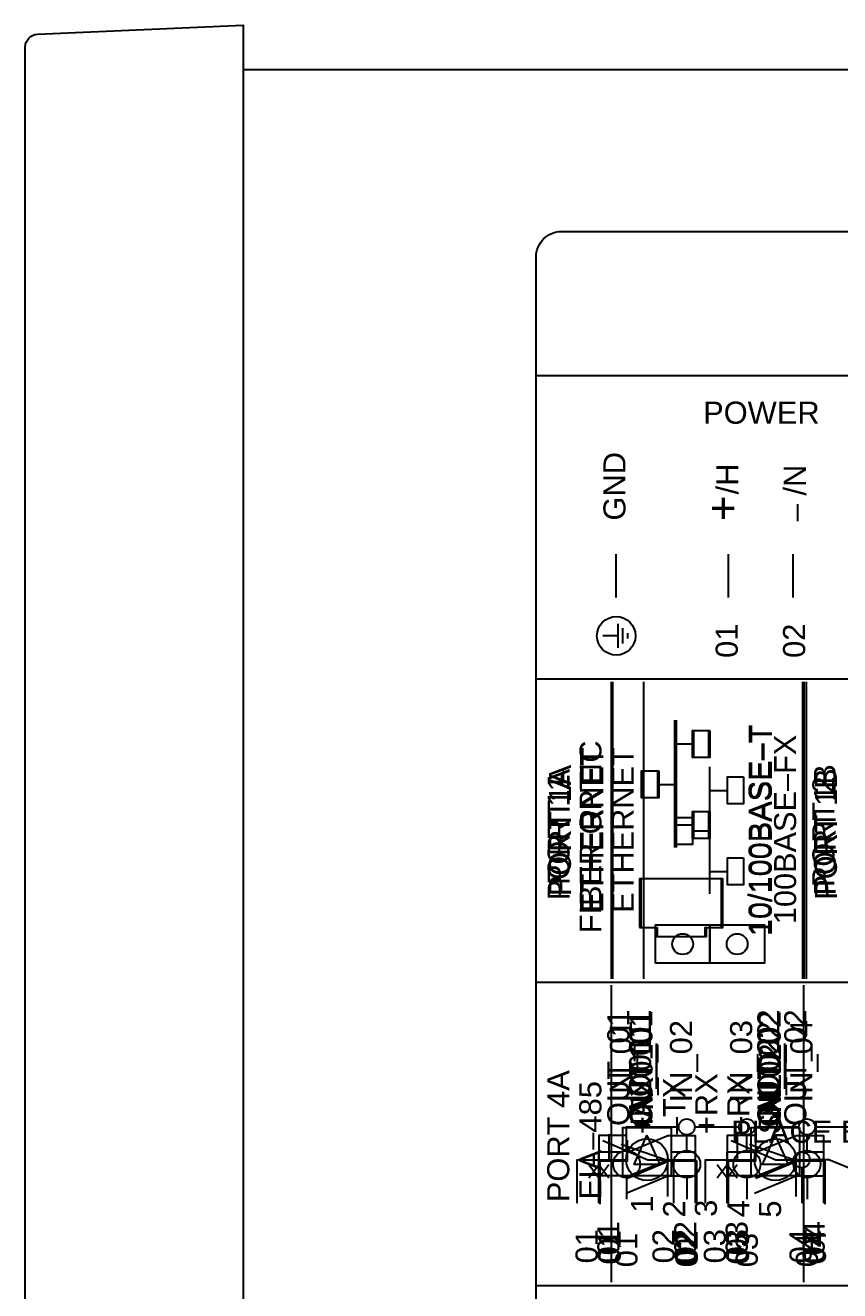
# Model space of a CAD drawing. Extents: x 0.3 to 23.7, y 0.2 to 17.5.
# Drawn here: x 8.92 to 11.459, y 5.048 to 8.99 of the extents above; entities that cross this region are included whole.
import ezdxf

# ---------------------------------------------------------------- set-up
doc = ezdxf.new("R2010")
doc.units = 0
doc.header["$MEASUREMENT"] = 0
for name, color, linetype in [('1_02__01___1__10-100BASE-T', 7, 'CONTINUOUS'), ('1_03__04___1__100BASE-FX_L', 7, 'CONTINUOUS'), ('1_04__06___2__10-100BASE-T', 7, 'CONTINUOUS'), ('1_05__08___2__100BASE-FX_L', 7, 'CONTINUOUS'), ('1_06__10__IRIG_CONNECTOR__', 7, 'CONTINUOUS'), ('1_07__11___1__10-100BASE-T', 7, 'CONTINUOUS'), ('1_08__14___1__100BASE-FX_L', 7, 'CONTINUOUS'), ('1_09__16___2__10-100BASE-T', 7, 'CONTINUOUS'), ('1_10__18___2__100BASE-FX_L', 7, 'CONTINUOUS'), ('2_01__0-__EMPTY', 7, 'CONTINUOUS'), ('2_02__A-__SERIAL_COMMUNICA', 7, 'CONTINUOUS'), ('2_03__1-___4__DI_-__4__DO_', 7, 'CONTINUOUS'), ('2_04__B-___4__DI_-__4__DO_', 7, 'CONTINUOUS'), ('2_05__C-___4__DI_-__3__DO_', 7, 'CONTINUOUS'), ('2_06__2X___8__DO__STANDARD', 7, 'CONTINUOUS'), ('2_07__2A___8__DO__STANDARD', 7, 'CONTINUOUS'), ('2_08__2B___8__DO__STANDARD', 7, 'CONTINUOUS'), ('2_09__2C___8__DO__STANDARD', 7, 'CONTINUOUS'), ('2_10__3-___8__DI', 7, 'CONTINUOUS'), ('2_11__5-___8__AI', 7, 'CONTINUOUS'), ('2_12__6-___4__AI_-__4__AO_', 7, 'CONTINUOUS'), ('2_13__D-___14__DI', 7, 'CONTINUOUS'), ('7_00_____DWG', 7, 'CONTINUOUS')]:
    doc.layers.add(name, color=color, linetype=linetype)
doc.styles.add('ARIAL', font='arial.ttf')

msp = doc.modelspace()

# ---------------------------------------------------------------- linework, layer by layer
at = {"layer": '1_02__01___1__10-100BASE-T'}
for points in [[(10.7468, 6.0197), (10.7468, 6.9447)], [(11.3435, 6.0197), (11.3435, 6.9447)], [(10.945, 6.4291), (10.945, 6.626), (10.945, 6.8253)], [(11.0493, 6.7937), (11.0493, 6.7098), (10.9994, 6.7098), (10.9994, 6.7937), (11.0493, 6.7937)], [(10.945, 6.7518), (10.9966, 6.7518)], [(10.8907, 6.6675), (10.8907, 6.5835), (10.8408, 6.5835), (10.8408, 6.6675), (10.8907, 6.6675)], [(10.8935, 6.6255), (10.945, 6.6255)], [(11.0493, 6.5413), (11.0493, 6.4573), (10.9994, 6.4573), (10.9994, 6.5413), (11.0493, 6.5413)], [(10.945, 6.4993), (10.9966, 6.4993)], [(10.8344, 6.1795), (10.8856, 6.1795), (10.8856, 6.1519), (11.039, 6.1519), (11.039, 6.1795), (11.0902, 6.1795), (11.0902, 6.3311), (10.8344, 6.3311), (10.8344, 6.1795)]]:
    msp.add_lwpolyline(points, dxfattribs=at)
at = {"layer": '1_03__04___1__100BASE-FX_L'}
for points in [[(10.8477, 6.0197), (10.8477, 6.9447)], [(11.3554, 6.0197), (11.3554, 6.9447)], [(11.0539, 6.2841), (11.0539, 6.4811), (11.0539, 6.6804)], [(11.1582, 6.6488), (11.1582, 6.5648), (11.1083, 6.5648), (11.1083, 6.6488), (11.1582, 6.6488)], [(11.0539, 6.6068), (11.1055, 6.6068)], [(10.9996, 6.5226), (10.9996, 6.4386), (10.9497, 6.4386), (10.9497, 6.5226), (10.9996, 6.5226)], [(11.0024, 6.4806), (11.0539, 6.4806)], [(11.1582, 6.3964), (11.1582, 6.3123), (11.1083, 6.3123), (11.1083, 6.3964), (11.1582, 6.3964)], [(11.0539, 6.3544), (11.1055, 6.3544)], [(10.884, 6.0686), (10.884, 6.1876), (11.2239, 6.1876), (11.2239, 6.0686), (10.884, 6.0686)], [(11.054, 6.0686), (11.054, 6.1876)], [(11.054, 6.1876), (11.054, 6.0686)]]:
    msp.add_lwpolyline(points, dxfattribs=at)
for centre in [(10.969, 6.128), (11.139, 6.128)]:
    msp.add_circle(centre, 0.0325, dxfattribs=at)
at = {"layer": '1_04__06___2__10-100BASE-T'}
for points in [[(10.751, 6.0197), (10.751, 6.9447)], [(11.3478, 6.0197), (11.3478, 6.9447)], [(11.3478, 6.0197), (11.3478, 6.9447)], [(10.9493, 6.4291), (10.9493, 6.626), (10.9493, 6.8253)], [(11.0536, 6.7937), (11.0536, 6.7098), (11.0037, 6.7098), (11.0037, 6.7937), (11.0536, 6.7937)], [(10.9493, 6.7518), (11.0009, 6.7518)], [(10.895, 6.6675), (10.895, 6.5835), (10.8451, 6.5835), (10.8451, 6.6675), (10.895, 6.6675)], [(10.8978, 6.6255), (10.9493, 6.6255)], [(11.0536, 6.5413), (11.0536, 6.4573), (11.0037, 6.4573), (11.0037, 6.5413), (11.0536, 6.5413)], [(10.9493, 6.4993), (11.0009, 6.4993)], [(10.8387, 6.1795), (10.8898, 6.1795), (10.8898, 6.1519), (11.0433, 6.1519), (11.0433, 6.1795), (11.0945, 6.1795), (11.0945, 6.3311), (10.8387, 6.3311), (10.8387, 6.1795)]]:
    msp.add_lwpolyline(points, dxfattribs=at)
at = {"layer": '1_05__08___2__100BASE-FX_L'}
for points in [[(10.8477, 6.0197), (10.8477, 6.9447)], [(11.3554, 6.0197), (11.3554, 6.9447)], [(11.0539, 6.2841), (11.0539, 6.4811), (11.0539, 6.6804)], [(11.1582, 6.6488), (11.1582, 6.5648), (11.1083, 6.5648), (11.1083, 6.6488), (11.1582, 6.6488)], [(11.0539, 6.6068), (11.1055, 6.6068)], [(10.9996, 6.5226), (10.9996, 6.4386), (10.9497, 6.4386), (10.9497, 6.5226), (10.9996, 6.5226)], [(11.0024, 6.4806), (11.0539, 6.4806)], [(11.1582, 6.3964), (11.1582, 6.3123), (11.1083, 6.3123), (11.1083, 6.3964), (11.1582, 6.3964)], [(11.0539, 6.3544), (11.1055, 6.3544)], [(10.884, 6.0686), (10.884, 6.1876), (11.2239, 6.1876), (11.2239, 6.0686), (10.884, 6.0686)], [(11.054, 6.0686), (11.054, 6.1876)], [(11.054, 6.1876), (11.054, 6.0686)]]:
    msp.add_lwpolyline(points, dxfattribs=at)
for centre in [(10.969, 6.128), (11.139, 6.128)]:
    msp.add_circle(centre, 0.0325, dxfattribs=at)
at = {"layer": '1_06__10__IRIG_CONNECTOR__'}
msp.add_lwpolyline([(11.3435, 6.0197), (11.3435, 6.9447)], dxfattribs=at)
at = {"layer": '1_07__11___1__10-100BASE-T'}
for points in [[(10.7468, 6.0197), (10.7468, 6.9447)], [(11.3435, 6.0197), (11.3435, 6.9447)], [(10.945, 6.4291), (10.945, 6.626), (10.945, 6.8253)], [(11.0493, 6.7937), (11.0493, 6.7098), (10.9994, 6.7098), (10.9994, 6.7937), (11.0493, 6.7937)], [(10.945, 6.7518), (10.9966, 6.7518)], [(10.8907, 6.6675), (10.8907, 6.5835), (10.8408, 6.5835), (10.8408, 6.6675), (10.8907, 6.6675)], [(10.8935, 6.6255), (10.945, 6.6255)], [(11.0493, 6.5413), (11.0493, 6.4573), (10.9994, 6.4573), (10.9994, 6.5413), (11.0493, 6.5413)], [(10.945, 6.4993), (10.9966, 6.4993)], [(10.8344, 6.1795), (10.8856, 6.1795), (10.8856, 6.1519), (11.039, 6.1519), (11.039, 6.1795), (11.0902, 6.1795), (11.0902, 6.3311), (10.8344, 6.3311), (10.8344, 6.1795)]]:
    msp.add_lwpolyline(points, dxfattribs=at)
at = {"layer": '1_08__14___1__100BASE-FX_L'}
for points in [[(10.8477, 6.0197), (10.8477, 6.9447)], [(11.3554, 6.0197), (11.3554, 6.9447)], [(11.0539, 6.2841), (11.0539, 6.4811), (11.0539, 6.6804)], [(11.1582, 6.6488), (11.1582, 6.5648), (11.1083, 6.5648), (11.1083, 6.6488), (11.1582, 6.6488)], [(11.0539, 6.6068), (11.1055, 6.6068)], [(10.9996, 6.5226), (10.9996, 6.4386), (10.9497, 6.4386), (10.9497, 6.5226), (10.9996, 6.5226)], [(11.0024, 6.4806), (11.0539, 6.4806)], [(11.1582, 6.3964), (11.1582, 6.3123), (11.1083, 6.3123), (11.1083, 6.3964), (11.1582, 6.3964)], [(11.0539, 6.3544), (11.1055, 6.3544)], [(10.884, 6.0686), (10.884, 6.1876), (11.2239, 6.1876), (11.2239, 6.0686), (10.884, 6.0686)], [(11.054, 6.0686), (11.054, 6.1876)], [(11.054, 6.1876), (11.054, 6.0686)]]:
    msp.add_lwpolyline(points, dxfattribs=at)
for centre in [(10.969, 6.128), (11.139, 6.128)]:
    msp.add_circle(centre, 0.0325, dxfattribs=at)
at = {"layer": '1_09__16___2__10-100BASE-T'}
for points in [[(10.751, 6.0197), (10.751, 6.9447)], [(11.3478, 6.0197), (11.3478, 6.9447)], [(11.3478, 6.0197), (11.3478, 6.9447)], [(10.9493, 6.4291), (10.9493, 6.626), (10.9493, 6.8253)], [(11.0536, 6.7937), (11.0536, 6.7098), (11.0037, 6.7098), (11.0037, 6.7937), (11.0536, 6.7937)], [(10.9493, 6.7518), (11.0009, 6.7518)], [(10.895, 6.6675), (10.895, 6.5835), (10.8451, 6.5835), (10.8451, 6.6675), (10.895, 6.6675)], [(10.8978, 6.6255), (10.9493, 6.6255)], [(11.0536, 6.5413), (11.0536, 6.4573), (11.0037, 6.4573), (11.0037, 6.5413), (11.0536, 6.5413)], [(10.9493, 6.4993), (11.0009, 6.4993)], [(10.8387, 6.1795), (10.8898, 6.1795), (10.8898, 6.1519), (11.0433, 6.1519), (11.0433, 6.1795), (11.0945, 6.1795), (11.0945, 6.3311), (10.8387, 6.3311), (10.8387, 6.1795)]]:
    msp.add_lwpolyline(points, dxfattribs=at)
at = {"layer": '1_10__18___2__100BASE-FX_L'}
for points in [[(10.8477, 6.0197), (10.8477, 6.9447)], [(11.3554, 6.0197), (11.3554, 6.9447)], [(11.0539, 6.2841), (11.0539, 6.4811), (11.0539, 6.6804)], [(11.1582, 6.6488), (11.1582, 6.5648), (11.1083, 6.5648), (11.1083, 6.6488), (11.1582, 6.6488)], [(11.0539, 6.6068), (11.1055, 6.6068)], [(10.9996, 6.5226), (10.9996, 6.4386), (10.9497, 6.4386), (10.9497, 6.5226), (10.9996, 6.5226)], [(11.0024, 6.4806), (11.0539, 6.4806)], [(11.1582, 6.3964), (11.1582, 6.3123), (11.1083, 6.3123), (11.1083, 6.3964), (11.1582, 6.3964)], [(11.0539, 6.3544), (11.1055, 6.3544)], [(10.884, 6.0686), (10.884, 6.1876), (11.2239, 6.1876), (11.2239, 6.0686), (10.884, 6.0686)], [(11.054, 6.0686), (11.054, 6.1876)], [(11.054, 6.1876), (11.054, 6.0686)]]:
    msp.add_lwpolyline(points, dxfattribs=at)
for centre in [(10.969, 6.128), (11.139, 6.128)]:
    msp.add_circle(centre, 0.0325, dxfattribs=at)
at = {"layer": '2_02__A-__SERIAL_COMMUNICA'}
for points in [[(10.7468, 5.0747), (10.7468, 5.9997)], [(11.3468, 5.0747), (11.3468, 5.9997)]]:
    msp.add_lwpolyline(points, dxfattribs=at)
at = {"layer": '2_03__1-___4__DI_-__4__DO_'}
for points in [[(10.7079, 5.3213), (10.7079, 5.4563), (10.793, 5.4563)], [(10.793, 5.4026), (10.923, 5.4563), (11.008, 5.4563), (11.008, 5.3213)], [(11.1079, 5.3213), (11.1079, 5.4563), (11.193, 5.4563)], [(11.193, 5.4026), (11.323, 5.4563), (11.408, 5.4563), (11.408, 5.3213)]]:
    msp.add_lwpolyline(points, dxfattribs=at)
at = {"layer": '2_04__B-___4__DI_-__4__DO_'}
for points in [[(10.793, 5.5313), (10.7079, 5.5313), (10.7079, 5.3213)], [(10.793, 5.4776), (10.923, 5.5313), (11.008, 5.5313), (11.008, 5.4063)], [(11.193, 5.5313), (11.1079, 5.5313), (11.1079, 5.3213)], [(11.193, 5.4776), (11.323, 5.5313), (11.408, 5.5313), (11.408, 5.4063)], [(10.923, 5.3413), (10.923, 5.4713)], [(11.323, 5.3413), (11.323, 5.4713)], [(10.793, 5.4063), (10.7079, 5.4063)], [(10.793, 5.3526), (10.923, 5.4063), (11.008, 5.4063), (11.008, 5.3213)], [(11.193, 5.4063), (11.1079, 5.4063)], [(11.193, 5.3526), (11.323, 5.4063), (11.408, 5.4063), (11.408, 5.3213)]]:
    msp.add_lwpolyline(points, dxfattribs=at)
at = {"layer": '2_05__C-___4__DI_-__3__DO_'}
for points in [[(10.6399, 5.3213), (10.6399, 5.4563), (10.6399, 5.4563), (10.7399, 5.4563), (10.7399, 5.5363)], [(11.0399, 5.3213), (11.0399, 5.4563), (11.14, 5.4563), (11.1399, 5.4563), (11.1399, 5.5363)], [(10.72, 5.5163), (10.86, 5.4563), (10.94, 5.4563), (10.94, 5.3213)], [(11.1199, 5.5163), (11.2599, 5.4563), (11.315, 5.4563)], [(11.5549, 5.4026), (11.425, 5.4563), (11.365, 5.4563)], [(11.34, 5.4313), (11.34, 5.3213)]]:
    msp.add_lwpolyline(points, dxfattribs=at)
msp.add_circle((11.34, 5.4563), 0.025, dxfattribs=at)
at = {"layer": '2_06__2X___8__DO__STANDARD'}
for points in [[(10.7119, 5.3174), (10.7119, 5.4524), (10.797, 5.4524)], [(10.797, 5.3987), (10.927, 5.4524), (11.012, 5.4524), (11.012, 5.3174)], [(11.1119, 5.3174), (11.1119, 5.4524), (11.197, 5.4524)], [(11.197, 5.3987), (11.327, 5.4524), (11.412, 5.4524), (11.412, 5.3174)]]:
    msp.add_lwpolyline(points, dxfattribs=at)
at = {"layer": '2_07__2A___8__DO__STANDARD'}
for points in [[(10.7119, 5.3174), (10.7119, 5.4525), (10.7119, 5.4525), (10.797, 5.4525), (10.797, 5.5174)], [(10.777, 5.505), (10.927, 5.4524), (11.012, 5.4525), (11.012, 5.3175)], [(11.1119, 5.3174), (11.1119, 5.4525), (11.1119, 5.4525), (11.197, 5.4525), (11.197, 5.5174)], [(11.177, 5.505), (11.327, 5.4524), (11.412, 5.4525), (11.412, 5.3175)]]:
    msp.add_lwpolyline(points, dxfattribs=at)
at = {"layer": '2_08__2B___8__DO__STANDARD'}
for points in [[(10.7119, 5.3174), (10.7119, 5.4524), (10.797, 5.4524)], [(10.797, 5.3987), (10.927, 5.4524), (11.012, 5.4524), (11.012, 5.3174)], [(11.1119, 5.3174), (11.1119, 5.4524), (11.197, 5.4524)], [(11.197, 5.3987), (11.327, 5.4524), (11.412, 5.4524), (11.412, 5.3174)]]:
    msp.add_lwpolyline(points, dxfattribs=at)
at = {"layer": '2_09__2C___8__DO__STANDARD'}
for points in [[(10.7119, 5.3174), (10.7119, 5.4524), (10.797, 5.4524)], [(10.797, 5.3987), (10.927, 5.4524), (11.012, 5.4524), (11.012, 5.3174)], [(11.1118, 5.3174), (11.1118, 5.4524), (11.1969, 5.4524)], [(11.197, 5.3987), (11.327, 5.4524), (11.412, 5.4524), (11.412, 5.3174)]]:
    msp.add_lwpolyline(points, dxfattribs=at)
at = {"layer": '2_10__3-___8__DI'}
for points in [[(10.708, 5.3213), (10.708, 5.4563), (10.793, 5.4563)], [(10.923, 5.4563), (11.008, 5.4563), (11.008, 5.3213)], [(11.1081, 5.3213), (11.1081, 5.4563), (11.1931, 5.4563)], [(11.3231, 5.4563), (11.4081, 5.4563), (11.4081, 5.3213)]]:
    msp.add_lwpolyline(points, dxfattribs=at)
for centre in [(10.858, 5.4563), (11.2581, 5.4563)]:
    msp.add_circle(centre, 0.065, dxfattribs=at)
at = {"layer": '2_11__5-___8__AI'}
for points in [[(10.9326, 5.5563), (10.9326, 5.4063), (10.7827, 5.4063), (10.7827, 5.5563), (10.9326, 5.5563)], [(10.8976, 5.4413), (10.8176, 5.4413), (10.8576, 5.5313), (10.8976, 5.4413)], [(11.3327, 5.5563), (11.3327, 5.4063), (11.1827, 5.4063), (11.1827, 5.5563), (11.3327, 5.5563)], [(11.2977, 5.4413), (11.2177, 5.4413), (11.2577, 5.5313), (11.2977, 5.4413)], [(10.7076, 5.3463), (10.7076, 5.4813), (10.7826, 5.4813)], [(10.9327, 5.4813), (11.0078, 5.4813), (11.0078, 5.3463)], [(11.1077, 5.3463), (11.1076, 5.4813), (11.1827, 5.4813)], [(11.3327, 5.4813), (11.4078, 5.4813), (11.4078, 5.3463)], [(10.6764, 5.4001), (10.7076, 5.4413), (10.7388, 5.4001)], [(11.0764, 5.4001), (11.1077, 5.4413), (11.1389, 5.4001)]]:
    msp.add_lwpolyline(points, dxfattribs=at)
at = {"layer": '2_12__6-___4__AI_-__4__AO_'}
for points in [[(10.9326, 5.5563), (10.9326, 5.4063), (10.7827, 5.4063), (10.7827, 5.5563), (10.9326, 5.5563)], [(10.8976, 5.4413), (10.8176, 5.4413), (10.8576, 5.5313), (10.8976, 5.4413)], [(11.3327, 5.5563), (11.3327, 5.4063), (11.1827, 5.4063), (11.1827, 5.5563), (11.3327, 5.5563)], [(11.2977, 5.4413), (11.2177, 5.4413), (11.2577, 5.5313), (11.2977, 5.4413)], [(10.7076, 5.3463), (10.7076, 5.4813), (10.7826, 5.4813)], [(10.9327, 5.4813), (11.0078, 5.4813), (11.0078, 5.3463)], [(11.1077, 5.3463), (11.1076, 5.4813), (11.1827, 5.4813)], [(11.3327, 5.4813), (11.4078, 5.4813), (11.4078, 5.3463)], [(10.6764, 5.4413), (10.7076, 5.4001), (10.7388, 5.4413)], [(11.0764, 5.4413), (11.1077, 5.4001), (11.1389, 5.4413)]]:
    msp.add_lwpolyline(points, dxfattribs=at)
at = {"layer": '2_13__D-___14__DI'}
for points in [[(10.7942, 5.4845), (10.7942, 5.5586), (10.9566, 5.5586)], [(11.0066, 5.5586), (11.1441, 5.5586)], [(11.1941, 5.5586), (11.3316, 5.5586)], [(11.3816, 5.5586), (11.5191, 5.5586)], [(10.9817, 5.4845), (10.9817, 5.5336)], [(11.1692, 5.4845), (11.1692, 5.5336)], [(11.3567, 5.4845), (11.3567, 5.5336)], [(10.7942, 5.4), (10.7942, 5.3336)], [(10.9817, 5.4), (10.9817, 5.3336)], [(11.1692, 5.4), (11.1692, 5.3336)], [(11.3567, 5.4), (11.3567, 5.3336)]]:
    msp.add_lwpolyline(points, dxfattribs=at)
for centre, radius in [((10.9816, 5.5586), 0.025), ((11.1691, 5.5586), 0.025), ((11.3566, 5.5586), 0.025), ((10.7942, 5.4423), 0.0422), ((10.9817, 5.4423), 0.0422), ((11.1692, 5.4423), 0.0422), ((11.3567, 5.4423), 0.0422)]:
    msp.add_circle(centre, radius, dxfattribs=at)
at = {"layer": '7_00_____DWG'}
for points in [[(8.9573, 8.9621), (9.5988, 8.9902), (9.5988, 1.4311), (8.9573, 1.4591, -0.401491), (8.9197, 1.4984), (8.9197, 8.9228, -0.401491)], [(10.5919, 8.348), (14.3018, 8.348, -0.414213), (14.3818, 8.268), (14.3818, 2.1031, -0.414212), (14.3018, 2.0231), (10.5919, 2.0231, -0.414211), (10.5119, 2.1031), (10.5119, 8.268, -0.414219)]]:
    msp.add_lwpolyline(points, format="xyb", close=True, dxfattribs=at)
for points in [[(9.5988, 8.8524), (14.5491, 8.8524), (14.5491, 1.5689), (9.5988, 1.5689)], [(10.5118, 7.8997), (14.3818, 7.8997)], [(10.7618, 7.2075), (10.7618, 7.3424)], [(10.7618, 7.2075), (10.7618, 7.3424)], [(11.1118, 7.2075), (11.1118, 7.3424)], [(11.3119, 7.3424), (11.3119, 7.2075)], [(10.7679, 7.051), (10.7679, 7.1257)], [(10.7829, 7.0647), (10.7829, 7.112)], [(10.7979, 7.0797), (10.7979, 7.097)], [(10.7679, 7.0884), (10.7199, 7.0884)], [(10.5118, 6.9547), (14.3818, 6.9547)], [(10.5119, 6.0097), (14.3818, 6.0097)], [(10.5119, 5.0647), (14.3818, 5.0647)]]:
    msp.add_lwpolyline(points, dxfattribs=at)
msp.add_circle((10.7618, 7.0884), 0.06, dxfattribs=at)

# ---------------------------------------------------------------- texts
at = {"layer": '1_02__01___1__10-100BASE-T', "style": 'ARIAL'}
for s, height, p in [('10/100BASE–T', 0.068457, (11.2427, 6.1528)), ('ETHERNET', 0.06846, (10.7169, 6.2257)), ('PORT 1', 0.06846, (10.6163, 6.3121))]:
    msp.add_text(s, height=height, rotation=90, dxfattribs=at).set_placement(p)
at = {"layer": '1_03__04___1__100BASE-FX_L', "style": 'ARIAL'}
for s, height, p in [('FIBER OPTIC', 0.068457, (10.7159, 6.1618)), ('100BASE–FX', 0.06846, (11.3226, 6.1902)), ('ETHERNET', 0.06846, (10.8164, 6.2257)), ('PORT 1A', 0.06846, (10.6163, 6.2644))]:
    msp.add_text(s, height=height, rotation=90, dxfattribs=at).set_placement(p)
at = {"layer": '1_04__06___2__10-100BASE-T', "style": 'ARIAL'}
for s, height, p in [('10/100BASE–T', 0.068457, (11.247, 6.1528)), ('ETHERNET', 0.06846, (10.7212, 6.2257)), ('PORT 1A', 0.06846, (10.6206, 6.2775)), ('PORT 1B', 0.06846, (11.4464, 6.2793))]:
    msp.add_text(s, height=height, rotation=90, dxfattribs=at).set_placement(p)
at = {"layer": '1_05__08___2__100BASE-FX_L', "style": 'ARIAL'}
for s, height, p in [('FIBER OPTIC', 0.068457, (10.7159, 6.1618)), ('100BASE–FX', 0.06846, (11.3226, 6.1902)), ('ETHERNET', 0.06846, (10.8164, 6.2257)), ('PORT 1A', 0.06846, (10.6163, 6.2644)), ('PORT 1B', 0.06846, (11.4498, 6.2662))]:
    msp.add_text(s, height=height, rotation=90, dxfattribs=at).set_placement(p)
at = {"layer": '1_06__10__IRIG_CONNECTOR__', "style": 'ARIAL'}
msp.add_text('PORT 2', height=0.06846, rotation=90, dxfattribs=at).set_placement((11.4418, 6.3053))
at = {"layer": '1_07__11___1__10-100BASE-T', "style": 'ARIAL'}
for s, height, p in [('10/100BASE–T', 0.068457, (11.2427, 6.1528)), ('ETHERNET', 0.06846, (10.7169, 6.2257)), ('PORT 1', 0.06846, (10.6163, 6.3121)), ('PORT 2', 0.06846, (11.4418, 6.3053))]:
    msp.add_text(s, height=height, rotation=90, dxfattribs=at).set_placement(p)
at = {"layer": '1_08__14___1__100BASE-FX_L', "style": 'ARIAL'}
for s, height, p in [('FIBER OPTIC', 0.068457, (10.7159, 6.1618)), ('100BASE–FX', 0.06846, (11.3226, 6.1902)), ('ETHERNET', 0.06846, (10.8164, 6.2257)), ('PORT 1A', 0.06846, (10.6163, 6.2644))]:
    msp.add_text(s, height=height, rotation=90, dxfattribs=at).set_placement(p)
at = {"layer": '1_09__16___2__10-100BASE-T', "style": 'ARIAL'}
for s, height, p in [('10/100BASE–T', 0.068457, (11.247, 6.1528)), ('ETHERNET', 0.06846, (10.7212, 6.2257)), ('PORT 1A', 0.06846, (10.6206, 6.2775)), ('PORT 1B', 0.06846, (11.4464, 6.2793))]:
    msp.add_text(s, height=height, rotation=90, dxfattribs=at).set_placement(p)
at = {"layer": '1_10__18___2__100BASE-FX_L', "style": 'ARIAL'}
for s, height, p in [('FIBER OPTIC', 0.068457, (10.7159, 6.1618)), ('100BASE–FX', 0.06846, (11.3226, 6.1902)), ('ETHERNET', 0.06846, (10.8164, 6.2257)), ('PORT 1A', 0.06846, (10.6163, 6.2644)), ('PORT 1B', 0.06846, (11.4498, 6.2662))]:
    msp.add_text(s, height=height, rotation=90, dxfattribs=at).set_placement(p)
at = {"layer": '2_01__0-__EMPTY', "style": 'ARIAL'}
msp.add_text('PLACE EXPANSION CARD LABEL HERE', height=0.068833, dxfattribs=at).set_placement((11.1201, 5.5092))
at = {"layer": '2_02__A-__SERIAL_COMMUNICA', "style": 'ARIAL'}
for s, height, p in [('SHLD', 0.06883, (11.2757, 5.5361)), ('PORT 4A', 0.06883, (10.6156, 5.3239)), ('+RX', 0.06883, (11.0768, 5.5358)), ('–RX', 0.06883, (11.1768, 5.5356)), ('EIA–485', 0.06883, (10.7156, 5.3325)), ('+TX', 0.06883, (10.8768, 5.5358)), ('–TX', 0.06883, (10.9768, 5.5356)), ('1', 0.0688, (10.8768, 5.2913)), ('2', 0.0688, (10.9768, 5.2765)), ('3', 0.0688, (11.0757, 5.2785)), ('4', 0.0688, (11.1768, 5.2772)), ('5', 0.0688, (11.2757, 5.2759))]:
    msp.add_text(s, height=height, rotation=90, dxfattribs=at).set_placement(p)
at = {"layer": '2_03__1-___4__DI_-__4__DO_', "style": 'ARIAL'}
for s, p in [('OUT_01', (10.8707, 5.5613)), ('OUT_02', (11.2706, 5.5613)), ('01', (10.7717, 5.1334)), ('02', (11.0117, 5.1334)), ('03', (11.1717, 5.1334)), ('04', (11.4117, 5.1334))]:
    msp.add_text(s, height=0.06883, rotation=90, dxfattribs=at).set_placement(p)
at = {"layer": '2_04__B-___4__DI_-__4__DO_', "style": 'ARIAL'}
for s, p in [('OUT_01', (10.8746, 5.5574)), ('OUT_02', (11.2746, 5.5574)), ('01', (10.7757, 5.1295)), ('02', (11.0157, 5.1295)), ('03', (11.1757, 5.1295)), ('04', (11.4157, 5.1295))]:
    msp.add_text(s, height=0.06883, rotation=90, dxfattribs=at).set_placement(p)
at = {"layer": '2_05__C-___4__DI_-__3__DO_', "style": 'ARIAL'}
for s, p in [('OUT_01', (10.8027, 5.5613)), ('OUT_02', (11.3545, 5.5613)), ('01', (10.7038, 5.1334)), ('02', (10.9437, 5.1334)), ('03', (11.1037, 5.1334)), ('04', (11.3708, 5.1334))]:
    msp.add_text(s, height=0.06883, rotation=90, dxfattribs=at).set_placement(p)
at = {"layer": '2_06__2X___8__DO__STANDARD', "style": 'ARIAL'}
for s, p in [('OUT_01', (10.8746, 5.5574)), ('OUT_02', (11.2746, 5.5574)), ('01', (10.7757, 5.1295)), ('02', (11.0157, 5.1295)), ('03', (11.1757, 5.1295)), ('04', (11.4157, 5.1295))]:
    msp.add_text(s, height=0.06883, rotation=90, dxfattribs=at).set_placement(p)
at = {"layer": '2_07__2A___8__DO__STANDARD', "style": 'ARIAL'}
for s, p in [('OUT_01', (10.8746, 5.5574)), ('OUT_02', (11.2746, 5.5574)), ('01', (10.7757, 5.1295)), ('02', (11.0157, 5.1295)), ('03', (11.1757, 5.1295)), ('04', (11.4157, 5.1295))]:
    msp.add_text(s, height=0.06883, rotation=90, dxfattribs=at).set_placement(p)
at = {"layer": '2_08__2B___8__DO__STANDARD', "style": 'ARIAL'}
for s, p in [('OUT_01', (10.8746, 5.5574)), ('OUT_02', (11.2746, 5.5574)), ('01', (10.7757, 5.1295)), ('02', (11.0157, 5.1295)), ('03', (11.1757, 5.1295)), ('04', (11.4157, 5.1295))]:
    msp.add_text(s, height=0.06883, rotation=90, dxfattribs=at).set_placement(p)
at = {"layer": '2_09__2C___8__DO__STANDARD', "style": 'ARIAL'}
for s, p in [('OUT_01', (10.8746, 5.5574)), ('OUT_02', (11.2746, 5.5574)), ('01', (10.7757, 5.1295)), ('02', (11.0157, 5.1295)), ('03', (11.1757, 5.1295)), ('04', (11.4157, 5.1295))]:
    msp.add_text(s, height=0.06883, rotation=90, dxfattribs=at).set_placement(p)
at = {"layer": '2_10__3-___8__DI', "style": 'ARIAL'}
for s, p in [('IN_01', (10.8752, 5.5622)), ('IN_02', (11.2752, 5.5622)), ('01', (10.7717, 5.1334)), ('02', (11.0117, 5.1334)), ('03', (11.1717, 5.1334)), ('04', (11.4117, 5.1334))]:
    msp.add_text(s, height=0.06883, rotation=90, dxfattribs=at).set_placement(p)
at = {"layer": '2_11__5-___8__AI', "style": 'ARIAL'}
for s, p in [('AI_01', (10.8707, 5.5872)), ('AI_02', (11.2707, 5.5872)), ('01', (10.7718, 5.1583)), ('02', (11.0118, 5.1583)), ('03', (11.1717, 5.1583)), ('04', (11.4117, 5.1583))]:
    msp.add_text(s, height=0.06883, rotation=90, dxfattribs=at).set_placement(p)
at = {"layer": '2_12__6-___4__AI_-__4__AO_', "style": 'ARIAL'}
for s, p in [('AO_01', (10.8707, 5.5872)), ('AO_02', (11.2707, 5.5872)), ('01', (10.7718, 5.1583)), ('02', (11.0118, 5.1583)), ('03', (11.1717, 5.1583)), ('04', (11.4117, 5.1583))]:
    msp.add_text(s, height=0.06883, rotation=90, dxfattribs=at).set_placement(p)
at = {"layer": '2_13__D-___14__DI', "style": 'ARIAL'}
for s, p in [('IN_01', (10.8107, 5.6349)), ('IN_02', (10.9982, 5.6349)), ('IN_03', (11.1857, 5.6349)), ('IN_04', (11.3732, 5.6349)), ('01', (10.8281, 5.1213)), ('02', (11.0156, 5.1213)), ('03', (11.2031, 5.1213)), ('04', (11.3906, 5.1213))]:
    msp.add_text(s, height=0.06883, rotation=90, dxfattribs=at).set_placement(p)
at = {"layer": '7_00_____DWG', "style": 'ARIAL'}
msp.add_text('POWER', height=0.06883, dxfattribs=at).set_placement((11.0327, 7.749))
for s, height, p in [('GND', 0.06883, (10.7907, 7.4474)), ('/H', 0.06883, (11.143, 7.5287)), ('– /N', 0.06883, (11.353, 7.4452)), ('+', 0.0983, (11.143, 7.4454)), ('01', 0.06883, (11.1407, 7.0195)), ('02', 0.06883, (11.3507, 7.0195))]:
    msp.add_text(s, height=height, rotation=90, dxfattribs=at).set_placement(p)

doc.saveas('drawing.dxf')
